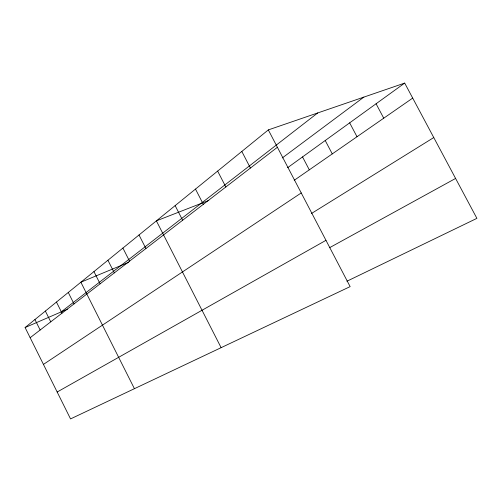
<?xml version="1.0" encoding="UTF-8"?>
<svg xmlns="http://www.w3.org/2000/svg" width="502" height="502" viewBox="0 0 502 502"><rect width="100%" height="100%" fill="white"/><g stroke="black" fill="none" stroke-linecap="round" stroke-linejoin="round"><path stroke-width="0.75" d="M268.325 129.905L350.139 286.617L70.544 418.913L25.1 327.536L268.325 129.905L404.694 83.087L476.9 218.357L346.907 281.233M61.106 311.943L317.716 112.95M30.158 337.702L277.393 147.268M282.249 157.973L363.875 97.099M287.633 167.687L404.694 83.087M294.216 180.306L412.707 98.097M43.436 364.402L301.238 192.944M311.522 213.45L433.766 137.554M57.165 392.012L325.974 240.326M329.438 247.768L455.59 178.442M25.1 327.536L67.5 309.176M128.587 262.383L80.878 282.212L134.423 388.686M208.838 200.436L156.379 220.861L221.118 347.666M376.08 103.77L383.735 118.196M349.668 122.852L357.01 136.745M325.227 140.516L332.268 153.907M302.537 156.919L309.307 169.839M241.813 151.447L250.429 168.038M217.636 171.094L225.844 186.976M195.491 189.078L203.335 204.314M175.142 205.613L182.646 220.252M139.016 234.967L145.919 248.54M122.908 248.057L129.547 261.147M107.924 260.237L114.318 272.881M93.943 271.595L100.111 283.825M68.272 292.453L74.02 303.917M56.462 302.053L62.022 313.16M45.368 311.064L50.752 321.838M34.933 319.542L40.147 330.009"/></g></svg>
